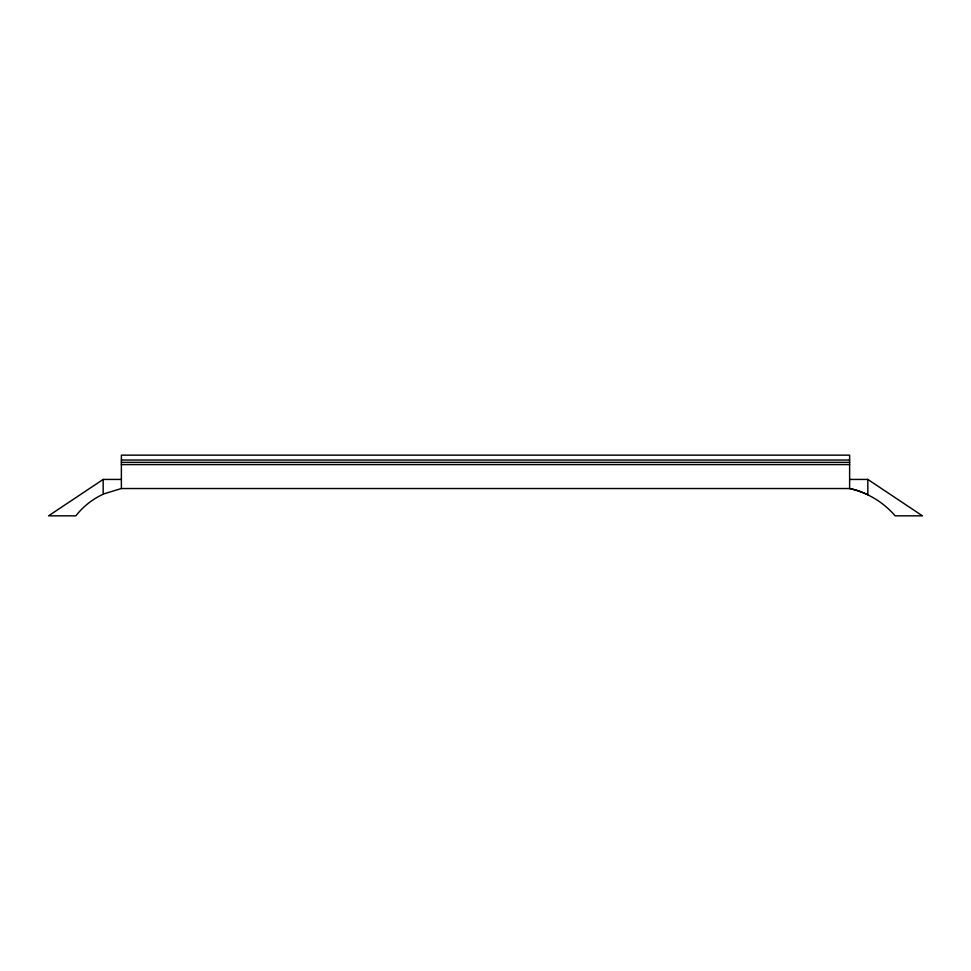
<?xml version="1.0" encoding="UTF-8"?>
<svg xmlns="http://www.w3.org/2000/svg" width="971" height="971" viewBox="0 0 971 971"><rect width="100%" height="100%" fill="white"/><g stroke="black" fill="none" stroke-linecap="round" stroke-linejoin="round"><path stroke-width="1.46" d="M103.169 479.431L48.55 515.844L75.859 515.844A73.905 73.905 0 0 1 100.025 495.756L103.169 494.239L103.169 479.431L121.375 479.431M104.103 493.79L121.375 488.534L849.625 488.534A67.181 67.181 0 0 1 866.387 494.154L870.671 496.29A84.137 84.137 0 0 1 895.141 515.844L922.45 515.844L867.831 479.431L849.625 479.431M121.375 460.023L849.625 460.023M121.375 462.354L849.625 462.354M121.375 464.599L849.625 464.599M867.831 479.431L867.831 494.882M121.375 488.534L121.375 455.156L849.625 455.156L849.625 488.534A84.137 84.137 0 0 1 866.642 494.288"/></g></svg>
